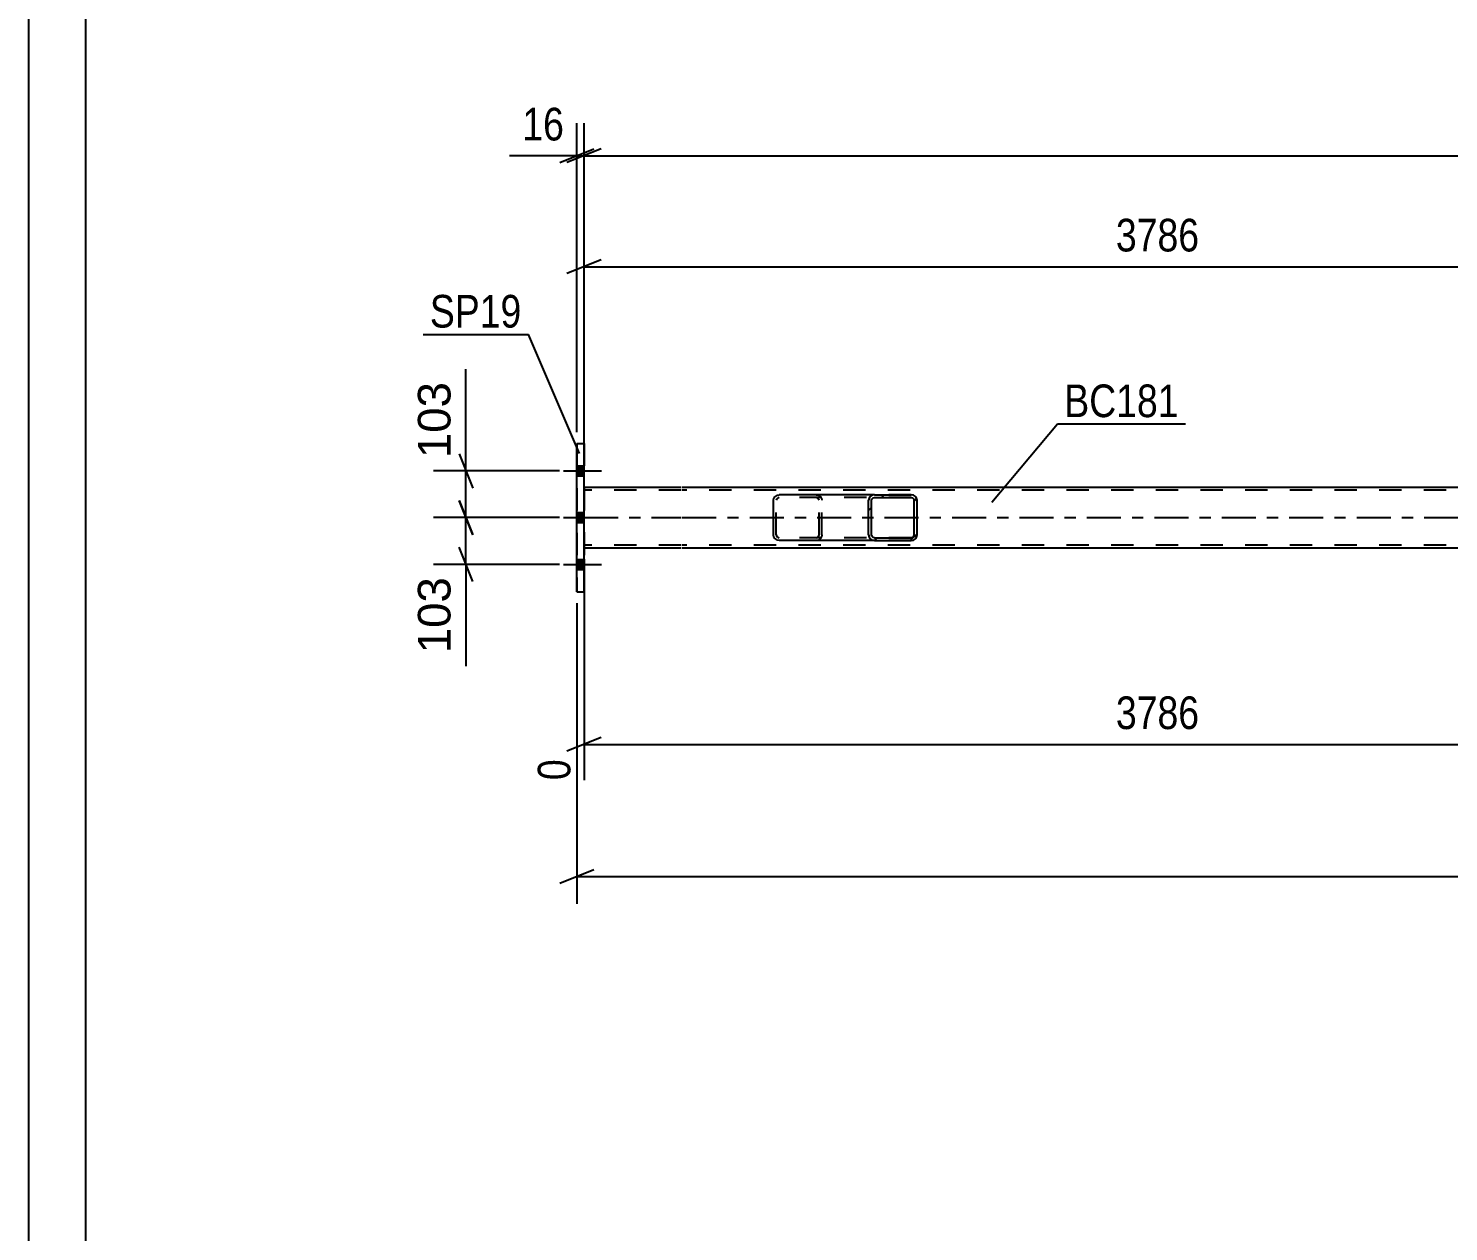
# Model space of a CAD drawing. Header units: millimetres. Extents: x 0 to 841, y 0 to 594.
# Drawn here: x 0 to 124.6, y 166.2 to 271.8 of the extents above; entities that cross this region are included whole.
import ezdxf

# ---------------------------------------------------------------- set-up
doc = ezdxf.new("R2010")
doc.units = ezdxf.units.MM
doc.linetypes.add('DXK_LINE_DOT2', pattern=[3.9198, 1.9599, -1.9599])
doc.linetypes.add('DXK_LINE_DOT3', pattern=[5.9187, 2.979, -0.9799, 0.9799, -0.9799])
doc.styles.add('Arial', font='arial.ttf', dxfattribs={"height": 0.2})
doc.styles.add('Arial Narrow', font='ARIALN.TTF', dxfattribs={"height": 0.2})

# ---------------------------------------------------------------- blocks, each defined once
blk = doc.blocks.new('Unknown-717034159-1133')
at = {"color": 5, "linetype": 'Continuous'}
for p, q in [((0, 594), (0, 0)), ((5, 589), (5, 5))]:
    blk.add_line(p, q, dxfattribs=at)
blk = doc.blocks.new('Part-717034159-3066 - 2994')
at = {"color": 2, "linetype": 'Continuous'}
for p, q in [((57.28, 231.53), (48.76, 231.53)), ((716.29, 231.53), (57.38, 231.53)), ((48.76, 226.25), (57.28, 226.25)), ((57.38, 226.25), (148.62, 226.25))]:
    blk.add_line(p, q, dxfattribs=at)
at = {"color": 7, "linetype": 'DXK_LINE_DOT2'}
for p, q in [((48.76, 231.53), (48.76, 231.53)), ((48.76, 231.53), (48.76, 226.25)), ((48.76, 226.25), (48.76, 231.53)), ((48.76, 231.53), (48.76, 231.53)), ((57.28, 231.29), (48.76, 231.29)), ((716.29, 231.29), (57.38, 231.29)), ((57.28, 226.49), (48.76, 226.49)), ((48.76, 226.25), (48.76, 226.25)), ((48.76, 226.25), (48.76, 226.25)), ((716.29, 226.49), (57.38, 226.49))]:
    blk.add_line(p, q, dxfattribs=at)
at = {"color": 7, "linetype": 'DXK_LINE_DOT3'}
for p, q in [((48.76, 228.89), (57.28, 228.89)), ((57.38, 228.89), (716.29, 228.89))]:
    blk.add_line(p, q, dxfattribs=at)
blk = doc.blocks.new('Bolt-717034159-3115 - 2994')
at = {"linetype": 'Continuous'}
for points in [[(48.76, 232.55), (48.76, 233.43), (48.12, 233.43), (48.12, 232.55)], [(48.76, 232.55), (48.76, 233.43), (48.12, 233.43), (48.12, 232.55)], [(48.76, 232.55), (48.76, 233.43), (48.12, 233.43), (48.12, 232.55)], [(48.76, 228.45), (48.76, 229.33), (48.12, 229.33), (48.12, 228.45)], [(48.76, 228.45), (48.76, 229.33), (48.12, 229.33), (48.12, 228.45)], [(48.76, 224.35), (48.76, 225.23), (48.12, 225.23), (48.12, 224.35)], [(48.76, 224.35), (48.76, 225.23), (48.12, 225.23), (48.12, 224.35)], [(48.76, 224.35), (48.76, 225.23), (48.12, 225.23), (48.12, 224.35)]]:
    blk.add_hatch(color=1, dxfattribs=at).paths.add_polyline_path(points)
at = {"color": 1, "linetype": 'Continuous'}
for p, q in [((48.12, 233.43), (48.76, 233.43)), ((48.12, 233.43), (48.76, 233.43)), ((48.12, 233.43), (48.76, 233.43)), ((46.96, 232.99), (50.28, 232.99)), ((46.96, 232.99), (50.28, 232.99)), ((46.96, 232.99), (50.28, 232.99)), ((48.12, 232.55), (48.76, 232.55)), ((48.12, 232.55), (48.76, 232.55)), ((48.12, 232.55), (48.76, 232.55)), ((48.12, 229.33), (48.76, 229.33)), ((48.12, 229.33), (48.76, 229.33)), ((46.96, 228.89), (50.28, 228.89)), ((46.96, 228.89), (50.28, 228.89)), ((48.12, 228.45), (48.76, 228.45)), ((48.12, 228.45), (48.76, 228.45)), ((46.96, 224.79), (50.28, 224.79)), ((46.96, 224.79), (50.28, 224.79)), ((46.96, 224.79), (50.28, 224.79)), ((48.12, 225.23), (48.76, 225.23)), ((48.12, 225.23), (48.76, 225.23)), ((48.12, 225.23), (48.76, 225.23)), ((48.12, 224.35), (48.76, 224.35)), ((48.12, 224.35), (48.76, 224.35)), ((48.12, 224.35), (48.76, 224.35))]:
    blk.add_line(p, q, dxfattribs=at)
blk = doc.blocks.new('Part-717034159-3134 - 2994')
at = {"linetype": 'Continuous'}
h = blk.add_hatch(dxfattribs=at)
h.set_pattern_fill('', scale=0.7, style=0, pattern_type=0)
h.set_pattern_definition([(45, (77.9444, 230.5906), (-1.57154, 1.57154), [])])
h.paths.add_polyline_path([(77.98, 230.41), (77.94, 230.59), (77.83, 230.75), (77.67, 230.85), (77.47, 230.89), (74.24, 230.89), (74.04, 230.85), (73.88, 230.75), (73.77, 230.59), (73.73, 230.41), (73.73, 227.37), (73.77, 227.18), (73.88, 227.03), (74.04, 226.92), (74.24, 226.89), (77.47, 226.89), (77.67, 226.92), (77.83, 227.03), (77.94, 227.18), (77.98, 227.37)])
h.paths.add_polyline_path([(77.71, 227.28), (77.65, 227.2), (77.57, 227.15), (77.47, 227.13), (74.24, 227.13), (74.14, 227.15), (74.06, 227.2), (74, 227.28), (73.98, 227.37), (73.98, 230.41), (74, 230.5), (74.06, 230.58), (74.14, 230.63), (74.24, 230.65), (77.47, 230.65), (77.57, 230.63), (77.65, 230.58), (77.71, 230.5), (77.73, 230.41), (77.73, 227.37)])
at = {"color": 2, "linetype": 'Continuous'}
for p, q in [((65.38, 230.41), (65.42, 230.59)), ((65.69, 230.85), (65.89, 230.89)), ((74.24, 230.89), (65.89, 230.89)), ((73.77, 230.59), (73.73, 230.41)), ((74, 230.5), (74.06, 230.58)), ((74.24, 230.89), (74.04, 230.85)), ((74.06, 230.58), (74.14, 230.63)), ((74.14, 230.63), (74.24, 230.65)), ((74.24, 230.89), (77.47, 230.89)), ((74.24, 230.65), (77.47, 230.65)), ((77.67, 230.85), (77.47, 230.89)), ((77.47, 230.65), (77.57, 230.63)), ((77.57, 230.63), (77.65, 230.58)), ((77.65, 230.58), (77.71, 230.5)), ((77.98, 230.41), (77.94, 230.59)), ((65.38, 227.37), (65.38, 230.41)), ((73.73, 227.37), (73.73, 230.41)), ((73.98, 230.41), (74, 230.5)), ((73.98, 227.37), (73.98, 230.41)), ((77.71, 230.5), (77.73, 230.41)), ((77.73, 227.37), (77.73, 230.41)), ((77.98, 227.37), (77.98, 230.41)), ((65.42, 227.18), (65.38, 227.37)), ((65.89, 226.89), (65.69, 226.92)), ((74.24, 226.89), (65.89, 226.89)), ((73.73, 227.37), (73.77, 227.18)), ((74, 227.28), (73.98, 227.37)), ((74.06, 227.2), (74, 227.28)), ((74.04, 226.92), (74.24, 226.89)), ((74.14, 227.15), (74.06, 227.2)), ((74.24, 227.13), (74.14, 227.15)), ((74.24, 227.13), (77.47, 227.13)), ((74.24, 226.89), (77.47, 226.89)), ((77.57, 227.15), (77.47, 227.13)), ((77.47, 226.89), (77.67, 226.92)), ((77.65, 227.2), (77.57, 227.15)), ((77.71, 227.28), (77.65, 227.2)), ((77.73, 227.37), (77.71, 227.28)), ((77.94, 227.18), (77.98, 227.37))]:
    blk.add_line(p, q, dxfattribs=at)
at = {"color": 7, "linetype": 'DXK_LINE_DOT2'}
for p, q in [((65.71, 230.58), (65.65, 230.5)), ((65.79, 230.63), (65.71, 230.58)), ((65.89, 230.65), (65.79, 230.63)), ((77.47, 230.65), (65.89, 230.65)), ((69.12, 230.89), (69.32, 230.85)), ((69.22, 230.63), (69.12, 230.65)), ((69.3, 230.58), (69.22, 230.63)), ((69.36, 230.5), (69.3, 230.58)), ((69.6, 230.59), (69.63, 230.41)), ((77.47, 230.89), (74.24, 230.89)), ((65.65, 230.5), (65.63, 230.41)), ((65.63, 227.37), (65.63, 230.41)), ((69.38, 230.41), (69.36, 230.5)), ((69.38, 227.37), (69.38, 230.41)), ((69.63, 227.37), (69.63, 230.41)), ((65.63, 227.37), (65.65, 227.28)), ((65.65, 227.28), (65.71, 227.2)), ((65.71, 227.2), (65.79, 227.15)), ((65.79, 227.15), (65.89, 227.13)), ((77.47, 227.13), (65.89, 227.13)), ((69.12, 227.13), (69.22, 227.15)), ((69.32, 226.92), (69.12, 226.89)), ((69.22, 227.15), (69.3, 227.2)), ((69.3, 227.2), (69.36, 227.28)), ((69.36, 227.28), (69.38, 227.37)), ((69.63, 227.37), (69.6, 227.18)), ((77.47, 226.89), (74.24, 226.89))]:
    blk.add_line(p, q, dxfattribs=at)
at = {"color": 2, "linetype": 'Continuous'}
for centre, start, end in [((65.87, 230.39), 110.7583, 155.6801), ((74.22, 230.39), 110.7583, 155.68), ((77.49, 230.39), 24.32, 69.2417), ((65.87, 227.39), 204.3199, 249.2417), ((74.22, 227.39), 204.32, 249.2417), ((77.49, 227.39), 290.7583, 335.68)]:
    blk.add_arc(centre, 0.496, start, end, dxfattribs=at)
at = {"color": 7, "linetype": 'DXK_LINE_DOT2'}
for centre, start, end in [((69.14, 230.39), 24.3199, 69.2417), ((69.14, 227.39), 290.7583, 335.6801)]:
    blk.add_arc(centre, 0.496, start, end, dxfattribs=at)
blk = doc.blocks.new('Part-717034159-3199 - 2994')
at = {"color": 2, "linetype": 'Continuous'}
for p, q in [((48.12, 235.39), (48.76, 235.39)), ((48.12, 222.39), (48.12, 235.39)), ((48.76, 222.39), (48.76, 235.39)), ((48.12, 222.39), (48.76, 222.39))]:
    blk.add_line(p, q, dxfattribs=at)
at = {"color": 7, "linetype": 'DXK_LINE_DOT2'}
for p, q in [((48.12, 235.39), (48.12, 235.39)), ((48.12, 235.39), (48.12, 222.39)), ((48.76, 235.39), (48.76, 222.39)), ((48.12, 222.39), (48.12, 222.39))]:
    blk.add_line(p, q, dxfattribs=at)
blk = doc.blocks.new('StraightDimension-717034159-8060 - 2994')
at = {"color": 7, "linetype": 'Continuous'}
for p, q in [((48.76, 236.39), (48.76, 263.49)), ((50.26, 261.24), (47.26, 260.04)), ((48.76, 260.64), (724.91, 260.64))]:
    blk.add_line(p, q, dxfattribs=at)
blk = doc.blocks.new('StraightDimension-717034159-8061 - 2994')
at = {"color": 7, "linetype": 'Continuous'}
for p, q in [((48.12, 236.39), (48.12, 263.49)), ((48.76, 236.39), (48.76, 263.49)), ((48.12, 260.64), (42.21, 260.64)), ((48.12, 260.64), (42.21, 260.64)), ((46.62, 260.04), (49.62, 261.24)), ((50.26, 261.24), (47.26, 260.04)), ((48.12, 260.64), (48.76, 260.64))]:
    blk.add_line(p, q, dxfattribs=at)
at = {"color": 0}
blk.add_wipeout([(47.59, 261.39), (47.59, 265.59), (42.74, 265.59), (42.74, 261.39)], dxfattribs=at)
at = {"color": 3, "style": 'Arial Narrow'}
blk.add_text('16', height=2.863, dxfattribs=at).set_placement((43.34, 261.99))
blk = doc.blocks.new('StraightDimension-717034159-3311 - 2994')
at = {"color": 7, "linetype": 'Continuous'}
for p, q in [((37.79, 230.39), (38.99, 227.39)), ((46.61, 228.89), (35.54, 228.89)), ((38.39, 224.79), (38.39, 228.89)), ((38.99, 223.29), (37.79, 226.29)), ((46.61, 224.79), (35.54, 224.79)), ((38.39, 224.79), (38.39, 215.87)), ((38.39, 224.79), (38.39, 215.87))]:
    blk.add_line(p, q, dxfattribs=at)
at = {"color": 0}
blk.add_wipeout([(37.64, 224.26), (33.44, 224.26), (33.44, 216.39), (37.64, 216.39)], dxfattribs=at)
at = {"color": 3, "style": 'Arial'}
blk.add_text('103', height=2.865, rotation=90.0002, dxfattribs=at).set_placement((37.04, 216.99))
blk = doc.blocks.new('StraightDimension-717034159-3321 - 2994')
at = {"color": 7, "linetype": 'Continuous'}
for p, q in [((38.39, 232.99), (38.39, 241.91)), ((38.39, 232.99), (38.39, 241.91)), ((37.79, 234.49), (38.99, 231.49)), ((46.61, 232.99), (35.54, 232.99)), ((38.39, 228.89), (38.39, 232.99)), ((38.99, 227.39), (37.79, 230.39)), ((46.61, 228.89), (35.54, 228.89))]:
    blk.add_line(p, q, dxfattribs=at)
at = {"color": 0}
blk.add_wipeout([(37.64, 241.38), (33.44, 241.38), (33.44, 233.51), (37.64, 233.51)], dxfattribs=at)
at = {"color": 3, "style": 'Arial'}
blk.add_text('103', height=2.865, rotation=90.0002, dxfattribs=at).set_placement((37.04, 234.11))
blk = doc.blocks.new('StraightDimension-717034159-3332 - 2994')
at = {"color": 7, "linetype": 'Continuous'}
for p, q in [((48.76, 225.25), (48.76, 205.86)), ((149.42, 224.85), (149.42, 200.38)), ((50.26, 209.59), (47.26, 208.39)), ((147.92, 208.39), (150.92, 209.59)), ((48.76, 208.99), (149.42, 208.99))]:
    blk.add_line(p, q, dxfattribs=at)
at = {"color": 0}
blk.add_wipeout([(103.34, 209.74), (103.34, 213.94), (94.83, 213.94), (94.83, 209.74)], dxfattribs=at)
at = {"color": 3, "style": 'Arial Narrow'}
blk.add_text('3786', height=2.863, dxfattribs=at).set_placement((95.43, 210.34))
at = {"color": 0, "linetype": 'Continuous'}
for points in [[(48.16, 208.29), (43.96, 208.29), (43.96, 205.26), (48.16, 205.26)], [(148.82, 208.29), (144.62, 208.29), (144.62, 199.78), (148.82, 199.78)]]:
    blk.add_wipeout(points, dxfattribs=at)
at = {"color": 3, "linetype": 'Continuous', "style": 'Arial Narrow'}
for s, height, p in [('0', 2.86, (47.56, 205.86)), ('3786', 2.863, (148.22, 200.38))]:
    blk.add_text(s, height=height, rotation=90.0002, dxfattribs=at).set_placement(p)
blk = doc.blocks.new('StraightDimension-717034159-3361 - 2994')
at = {"color": 7, "linetype": 'Continuous'}
for p, q in [((48.76, 232.53), (48.76, 253.75)), ((149.42, 232.94), (149.42, 253.75)), ((50.26, 251.5), (47.26, 250.3)), ((48.76, 250.9), (149.42, 250.9)), ((147.92, 250.3), (150.92, 251.5))]:
    blk.add_line(p, q, dxfattribs=at)
at = {"color": 0}
blk.add_wipeout([(103.34, 251.65), (103.34, 255.85), (94.83, 255.85), (94.83, 251.65)], dxfattribs=at)
at = {"color": 3, "style": 'Arial Narrow'}
blk.add_text('3786', height=2.863, dxfattribs=at).set_placement((95.43, 252.25))
blk = doc.blocks.new('StraightDimension-717034159-3472 - 2994')
at = {"color": 7, "linetype": 'Continuous'}
for p, q in [((48.12, 221.39), (48.12, 195)), ((49.62, 198), (46.62, 196.8)), ((48.12, 197.4), (725.55, 197.4))]:
    blk.add_line(p, q, dxfattribs=at)
blk = doc.blocks.new('Mark-717034159-3062 - 2994')
at = {"color": 0}
blk.add_wipeout([(100.95, 237.71), (100.95, 240.71), (90.9, 240.71), (90.9, 237.71)], dxfattribs=at)
blk.add_wipeout([(100.95, 237.71), (100.95, 240.71), (90.9, 240.71), (90.9, 237.71)], dxfattribs=at)
at = {"color": 30, "linetype": 'Continuous'}
for p, q in [((84.55, 230.24), (90.3, 237.11)), ((90.3, 237.11), (101.55, 237.11))]:
    blk.add_line(p, q, dxfattribs=at)
at = {"color": 3, "style": 'Arial Narrow'}
blk.add_text('BC181', height=2.863, dxfattribs=at).set_placement((90.9, 237.71))
blk = doc.blocks.new('Mark-717034159-3195 - 2994')
at = {"color": 0}
blk.add_wipeout([(43.27, 245.57), (43.27, 248.57), (35.23, 248.57), (35.23, 245.57)], dxfattribs=at)
blk.add_wipeout([(43.27, 245.57), (43.27, 248.57), (35.23, 248.57), (35.23, 245.57)], dxfattribs=at)
at = {"color": 30, "linetype": 'Continuous'}
for p in [(34.63, 244.97), (48.37, 234.51)]:
    blk.add_line(p, (43.87, 244.97), dxfattribs=at)
at = {"color": 3, "style": 'Arial Narrow'}
blk.add_text('SP19', height=2.863, dxfattribs=at).set_placement((35.23, 245.57))

msp = doc.modelspace()

# ---------------------------------------------------------------- block references
for name in ['Unknown-717034159-1133', 'Part-717034159-3199 - 2994', 'Bolt-717034159-3115 - 2994', 'Part-717034159-3066 - 2994', 'Part-717034159-3134 - 2994']:
    msp.add_blockref(name, (0, 0))

# ---------------------------------------------------------------- next in the draw order: block references
for name in ['StraightDimension-717034159-8060 - 2994', 'StraightDimension-717034159-3311 - 2994']:
    msp.add_blockref(name, (0, 0))

# ---------------------------------------------------------------- next in the draw order: block references
for name in ['StraightDimension-717034159-8061 - 2994', 'StraightDimension-717034159-3332 - 2994']:
    msp.add_blockref(name, (0, 0))

# ---------------------------------------------------------------- next in the draw order: block references
for name in ['StraightDimension-717034159-3361 - 2994', 'StraightDimension-717034159-3321 - 2994', 'StraightDimension-717034159-3472 - 2994']:
    msp.add_blockref(name, (0, 0))

# ---------------------------------------------------------------- next in the draw order: block references
for name in ['Mark-717034159-3195 - 2994', 'Mark-717034159-3062 - 2994']:
    msp.add_blockref(name, (0, 0))

doc.saveas('drawing.dxf')
